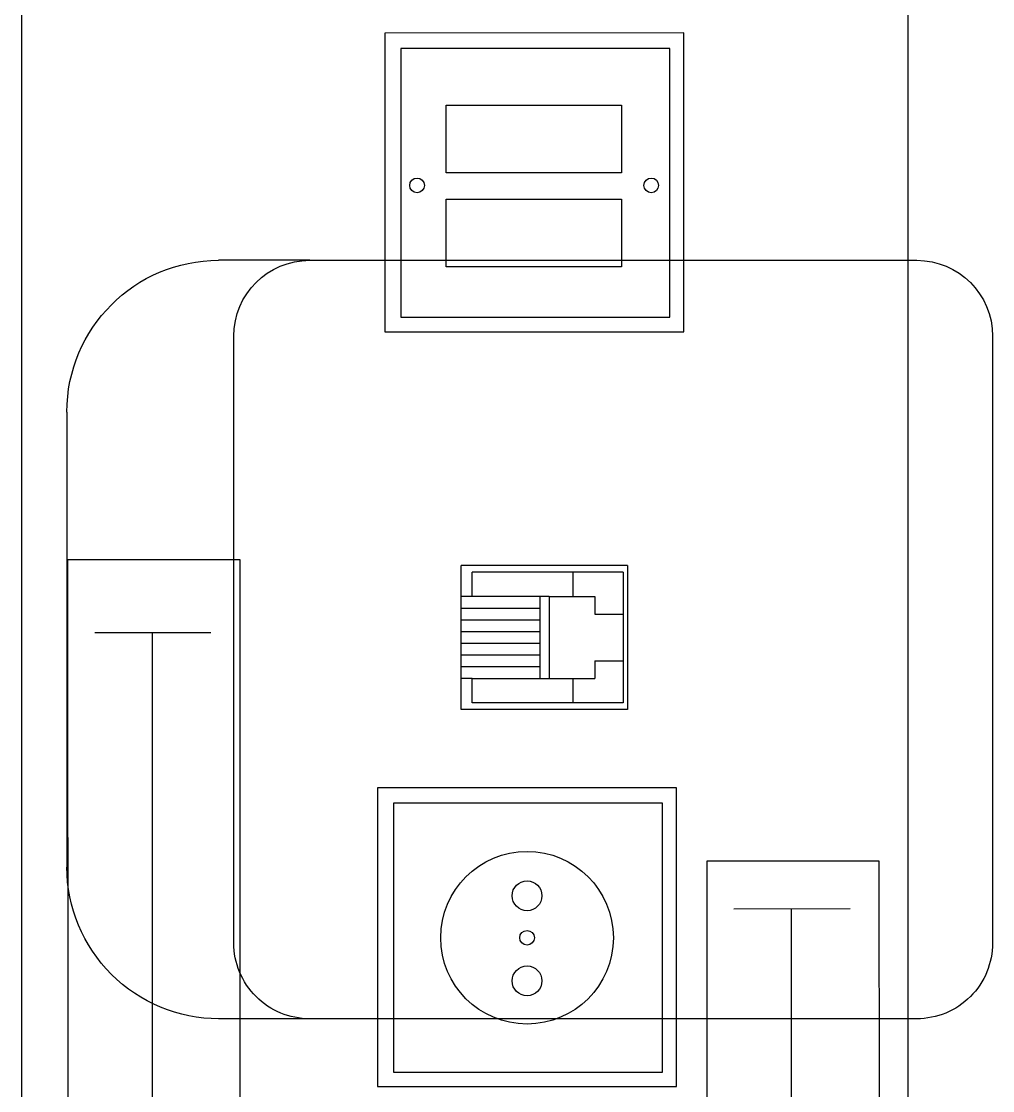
# Model space of a CAD drawing. Header units: inches. Extents: x 567429 to 582707, y 126347 to 133675.
# Drawn here: x 578315.5 to 578379.5, y 131496.1 to 131566.6 of the extents above; entities that cross this region are included whole.
import ezdxf

# ---------------------------------------------------------------- set-up
doc = ezdxf.new("R2010")
doc.units = ezdxf.units.IN
doc.header["$MEASUREMENT"] = 0
for name, color, linetype in [('BORD', 3, 'Continuous'), ('mobl', 11, 'Continuous'), ('wall kanaf', 4, 'Continuous')]:
    doc.layers.add(name, color=color, linetype=linetype)

# ---------------------------------------------------------------- blocks, each defined once
blk = doc.blocks.new('BOARD2')
at = {"layer": 'BORD', "color": 4}
for p, q in [((-163.075, 0), (163.075, 0)), ((163.075, -61.626), (-163.075, -61.626))]:
    blk.add_line(p, q, dxfattribs=at)
at = {"layer": 'BORD'}
for p, q in [((-117.225, -3.204), (-40.076, -3.204)), ((-40.076, -3.204), (-40.076, -15.159)), ((-45.157, -5.066), (-45.157, -13.146)), ((-40.076, -15.159), (-117.225, -15.159)), ((-76.763, -24.743), (-76.763, -45.534)), ((-55.972, -24.743), (-76.763, -24.743)), ((-55.972, -45.534), (-55.972, -24.743)), ((-24.235, -25.257), (-24.235, -46.048)), ((-3.444, -25.257), (-24.235, -25.257)), ((-3.444, -46.048), (-3.444, -25.257)), ((-75.756, -25.849), (-75.756, -44.561)), ((-57.044, -25.849), (-75.756, -25.849)), ((-57.044, -44.561), (-57.044, -25.849)), ((-23.228, -26.363), (-23.228, -45.075)), ((-4.516, -26.363), (-23.228, -26.363)), ((-4.516, -45.075), (-4.516, -26.363)), ((-50.527, -30.562), (-40.502, -30.562)), ((-50.527, -42.124), (-50.527, -30.562)), ((-48.363, -31.328), (-48.363, -30.562)), ((-42.653, -31.328), (-42.653, -30.562)), ((-40.502, -42.124), (-40.502, -30.562)), ((-50.067, -41.818), (-50.067, -31.328)), ((-50.067, -31.328), (-48.363, -31.328)), ((-48.363, -31.328), (-48.363, -39.862)), ((-42.653, -31.328), (-40.962, -31.328)), ((-42.651, -36.67), (-42.653, -31.328)), ((-40.962, -41.818), (-40.962, -31.328)), ((-48.363, -36.062), (-42.651, -36.062)), ((-42.651, -36.67), (-48.363, -36.67)), ((-42.651, -36.67), (-42.651, -39.862)), ((-48.363, -38.321), (-50.067, -38.321)), ((-40.962, -38.322), (-42.651, -38.322)), ((-47.146, -39.862), (-48.363, -39.862)), ((-47.146, -39.863), (-47.146, -41.818)), ((-42.651, -39.862), (-43.883, -39.862)), ((-43.883, -39.862), (-43.883, -41.818)), ((-40.502, -42.124), (-50.527, -42.124)), ((-40.962, -41.818), (-50.067, -41.818)), ((-75.756, -44.561), (-57.044, -44.561)), ((-23.228, -45.075), (-4.516, -45.075)), ((-76.763, -45.534), (-55.972, -45.534)), ((-24.235, -46.048), (-3.444, -46.048)), ((-99.632, -47.664), (-61.057, -47.664)), ((-61.057, -47.664), (-61.057, -59.619)), ((-64.383, -49.526), (-64.383, -57.606)), ((-61.057, -59.619), (-99.632, -59.619))]:
    blk.add_line(p, q, dxfattribs=at)
at = {"layer": 'BORD', "color": 3}
for p, q in [((-113.401, -9.08), (-45.157, -9.08)), ((-95.807, -53.54), (-64.383, -53.54))]:
    blk.add_line(p, q, dxfattribs=at)
at = {"layer": 'BORD', "color": 30}
for p, q in [((-19.722, -41.707), (-19.722, -29.525)), ((-19.722, -29.525), (-15.014, -29.525)), ((-15.014, -29.525), (-15.014, -41.707)), ((-13.183, -41.707), (-13.183, -29.525)), ((-13.183, -29.525), (-8.475, -29.525)), ((-8.475, -29.525), (-8.475, -41.707)), ((-47.552, -36.062), (-47.552, -30.562)), ((-46.742, -36.062), (-46.742, -30.562)), ((-45.932, -36.062), (-45.932, -30.562)), ((-45.122, -36.062), (-45.122, -30.562)), ((-44.312, -36.062), (-44.312, -30.562)), ((-43.502, -36.062), (-43.502, -30.562)), ((-15.014, -41.707), (-19.722, -41.707)), ((-8.475, -41.707), (-13.183, -41.707))]:
    blk.add_line(p, q, dxfattribs=at)
for centre, radius in [((-14.047, -27.494), 0.509), ((-66.405, -35.138), 6.007), ((-66.405, -35.138), 0.509), ((-14.047, -43.785), 0.509)]:
    blk.add_circle(centre, radius, dxfattribs=at)
at = {"layer": 'BORD', "color": 2}
for centre in [(-69.406, -35.138), (-63.484, -35.138)]:
    blk.add_circle(centre, 1.036, dxfattribs=at)

msp = doc.modelspace()

# ---------------------------------------------------------------- linework, layer by layer
at = {"layer": 'mobl', "color": 15}
for p, q in [((578334.486, 131550.875), (578328.486, 131550.875)), ((578334.486, 131550.875), (578374.486, 131550.875)), ((578329.486, 131505.875), (578329.486, 131545.875)), ((578379.486, 131545.875), (578379.486, 131505.875)), ((578318.486, 131540.875), (578318.486, 131510.875)), ((578334.486, 131500.875), (578328.486, 131500.875)), ((578374.486, 131500.875), (578334.486, 131500.875))]:
    msp.add_line(p, q, dxfattribs=at)
at = {"layer": 'mobl', "color": 15, "extrusion": (0, 0, -1)}
for centre, major_axis, start_param, end_param in [((578328.486, 131540.875), (-7.071, 7.071), 5.497787, 7.068583), ((578334.486, 131545.875), (-3.536, 3.536), 5.497787, 7.068583), ((578374.486, 131545.875), (3.536, 3.536), -0.785398, 0.785398), ((578328.486, 131510.875), (7.071, 7.071), 2.356194, 3.926991), ((578334.486, 131505.875), (3.536, 3.536), 2.356194, 3.926991), ((578374.486, 131505.875), (-3.536, 3.536), 2.356194, 3.926991)]:
    msp.add_ellipse(centre, major_axis=major_axis, ratio=1, start_param=start_param, end_param=end_param, dxfattribs=at)
at = {"layer": 'wall kanaf', "color": 15, "lineweight": 20, "ltscale": 0.1}
msp.add_line((578315.486, 131797.789), (578315.486, 131345.289), dxfattribs=at)

# ---------------------------------------------------------------- block references
at = {"layer": 'BORD', "ltscale": 5, "xscale": 0.947301618010808, "yscale": 0.947301618010808, "zscale": 0.947301618010808, "rotation": 90.0091431634973}
msp.add_blockref('BOARD2', (578315.511, 131569.116), dxfattribs=at)

doc.saveas('drawing.dxf')
